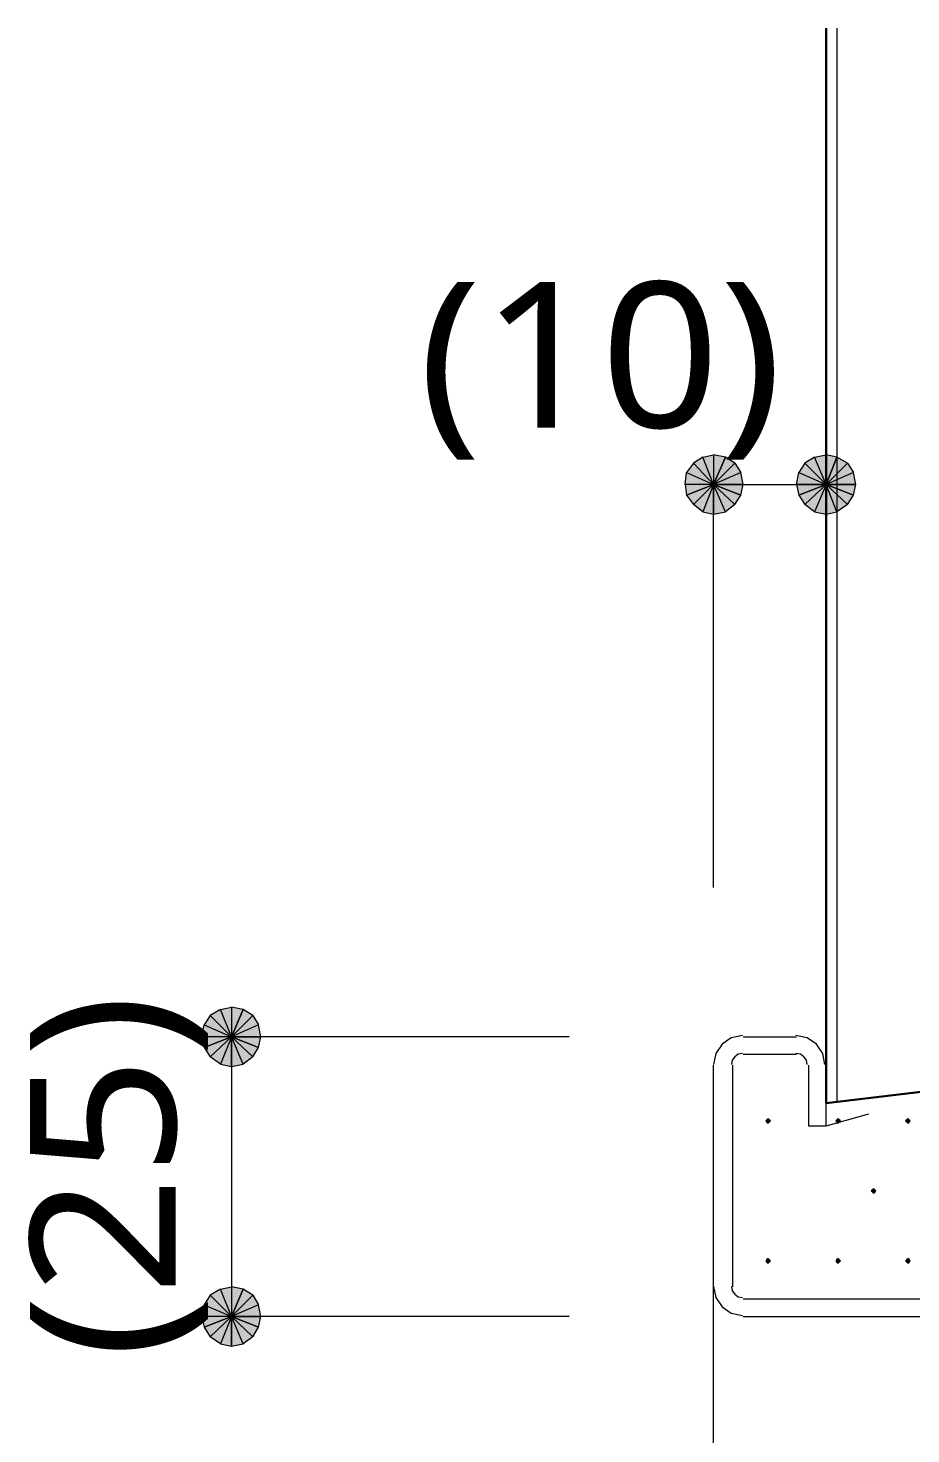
# Model space of a CAD drawing. Header units: millimetres. Extents: x 0 to 420, y 0 to 297.
# Drawn here: x 123.33 to 139.1, y 125.75 to 150.85 of the extents above; entities that cross this region are included whole.
import ezdxf
from ezdxf.enums import TextEntityAlignment as Align

# ---------------------------------------------------------------- set-up
doc = ezdxf.new("R2010")
doc.units = ezdxf.units.MM
doc.styles.add('kst32b', font='NotoSansJP-Variable.ttf')

msp = doc.modelspace()

# ---------------------------------------------------------------- hatches: boundary and pattern name
h = msp.add_hatch(color=7)
h.paths.add_polyline_path([(135.784, 143.192), (135.572, 143.235), (135.572, 142.706), (135.784, 143.192)])
h.paths.add_polyline_path([(135.572, 143.235), (135.572, 142.706), (135.382, 143.192), (135.572, 143.235)])
h.paths.add_polyline_path([(135.572, 142.706), (135.382, 143.192), (135.213, 143.087), (135.572, 142.706)])
h = msp.add_hatch(color=7)
h.paths.add_polyline_path([(136.102, 142.706), (136.059, 142.917), (135.572, 142.706), (136.102, 142.706)])
h.paths.add_polyline_path([(136.059, 142.917), (135.572, 142.706), (135.954, 143.087), (136.059, 142.917)])
h.paths.add_polyline_path([(135.572, 142.706), (135.954, 143.087), (135.784, 143.192), (135.572, 142.706)])
h = msp.add_hatch(color=7)
h.paths.add_polyline_path([(137.774, 143.192), (137.583, 143.235), (137.583, 142.706), (137.774, 143.192)])
h.paths.add_polyline_path([(137.583, 143.235), (137.583, 142.706), (137.372, 143.192), (137.583, 143.235)])
h.paths.add_polyline_path([(137.583, 142.706), (137.372, 143.192), (137.202, 143.087), (137.583, 142.706)])
h = msp.add_hatch(color=7)
h.paths.add_polyline_path([(138.112, 142.706), (138.07, 142.917), (137.583, 142.706), (138.112, 142.706)])
h.paths.add_polyline_path([(138.07, 142.917), (137.583, 142.706), (137.964, 143.087), (138.07, 142.917)])
h.paths.add_polyline_path([(137.583, 142.706), (137.964, 143.087), (137.774, 143.192), (137.583, 142.706)])
h = msp.add_hatch(color=7)
h.paths.add_polyline_path([(135.213, 143.087), (135.086, 142.917), (135.572, 142.706), (135.213, 143.087)])
h.paths.add_polyline_path([(135.086, 142.917), (135.572, 142.706), (135.065, 142.706), (135.086, 142.917)])
h.paths.add_polyline_path([(135.572, 142.706), (135.065, 142.706), (135.086, 142.515), (135.572, 142.706)])
h = msp.add_hatch(color=7)
h.paths.add_polyline_path([(137.202, 143.087), (137.096, 142.917), (137.583, 142.706), (137.202, 143.087)])
h.paths.add_polyline_path([(137.096, 142.917), (137.583, 142.706), (137.054, 142.706), (137.096, 142.917)])
h.paths.add_polyline_path([(137.583, 142.706), (137.054, 142.706), (137.096, 142.515), (137.583, 142.706)])
h = msp.add_hatch(color=7)
h.paths.add_polyline_path([(135.086, 142.515), (135.213, 142.346), (135.572, 142.706), (135.086, 142.515)])
h.paths.add_polyline_path([(135.213, 142.346), (135.572, 142.706), (135.382, 142.219), (135.213, 142.346)])
h.paths.add_polyline_path([(135.572, 142.706), (135.382, 142.219), (135.572, 142.176), (135.572, 142.706)])
h = msp.add_hatch(color=7)
h.paths.add_polyline_path([(135.572, 142.176), (135.784, 142.219), (135.572, 142.706), (135.572, 142.176)])
h.paths.add_polyline_path([(135.784, 142.219), (135.572, 142.706), (135.954, 142.346), (135.784, 142.219)])
h.paths.add_polyline_path([(135.572, 142.706), (135.954, 142.346), (136.059, 142.515), (135.572, 142.706)])
for points in [[(136.059, 142.515), (136.102, 142.706), (135.572, 142.706), (136.059, 142.515)], [(138.07, 142.515), (138.112, 142.706), (137.583, 142.706), (138.07, 142.515)], [(127.445, 132.651), (127.487, 132.842), (126.958, 132.842), (127.445, 132.651)], [(136.546, 131.381), (136.525, 131.36), (136.504, 131.339), (136.525, 131.318), (136.546, 131.297), (136.567, 131.318), (136.588, 131.339), (136.567, 131.36), (136.546, 131.381)], [(137.795, 131.381), (137.774, 131.36), (137.753, 131.339), (137.774, 131.318), (137.795, 131.297), (137.816, 131.318), (137.837, 131.339), (137.816, 131.36), (137.795, 131.381)], [(139.044, 131.381), (139.023, 131.36), (139.002, 131.339), (139.023, 131.318), (139.044, 131.297), (139.065, 131.318), (139.086, 131.339), (139.065, 131.36), (139.044, 131.381)], [(138.43, 130.133), (138.409, 130.111), (138.388, 130.09), (138.409, 130.069), (138.43, 130.048), (138.451, 130.069), (138.472, 130.09), (138.451, 130.111), (138.43, 130.133)], [(136.546, 128.884), (136.525, 128.863), (136.504, 128.842), (136.525, 128.82), (136.546, 128.799), (136.567, 128.82), (136.588, 128.842), (136.567, 128.863), (136.546, 128.884)], [(137.795, 128.884), (137.774, 128.863), (137.753, 128.842), (137.774, 128.82), (137.795, 128.799), (137.816, 128.82), (137.837, 128.842), (137.816, 128.863), (137.795, 128.884)], [(139.044, 128.884), (139.023, 128.863), (139.002, 128.842), (139.023, 128.82), (139.044, 128.799), (139.065, 128.82), (139.086, 128.842), (139.065, 128.863), (139.044, 128.884)], [(127.445, 127.656), (127.487, 127.847), (126.958, 127.847), (127.445, 127.656)]]:
    msp.add_hatch(color=7).paths.add_polyline_path(points)
h = msp.add_hatch(color=7)
h.paths.add_polyline_path([(137.096, 142.515), (137.202, 142.346), (137.583, 142.706), (137.096, 142.515)])
h.paths.add_polyline_path([(137.202, 142.346), (137.583, 142.706), (137.372, 142.219), (137.202, 142.346)])
h.paths.add_polyline_path([(137.583, 142.706), (137.372, 142.219), (137.583, 142.176), (137.583, 142.706)])
h = msp.add_hatch(color=7)
h.paths.add_polyline_path([(137.583, 142.176), (137.774, 142.219), (137.583, 142.706), (137.583, 142.176)])
h.paths.add_polyline_path([(137.774, 142.219), (137.583, 142.706), (137.964, 142.346), (137.774, 142.219)])
h.paths.add_polyline_path([(137.583, 142.706), (137.964, 142.346), (138.07, 142.515), (137.583, 142.706)])
h = msp.add_hatch(color=7)
h.paths.add_polyline_path([(127.169, 133.329), (126.958, 133.371), (126.958, 132.842), (127.169, 133.329)])
h.paths.add_polyline_path([(126.958, 133.371), (126.958, 132.842), (126.767, 133.329), (126.958, 133.371)])
h.paths.add_polyline_path([(126.958, 132.842), (126.767, 133.329), (126.577, 133.223), (126.958, 132.842)])
h = msp.add_hatch(color=7)
h.paths.add_polyline_path([(127.487, 132.842), (127.445, 133.054), (126.958, 132.842), (127.487, 132.842)])
h.paths.add_polyline_path([(127.445, 133.054), (126.958, 132.842), (127.339, 133.223), (127.445, 133.054)])
h.paths.add_polyline_path([(126.958, 132.842), (127.339, 133.223), (127.169, 133.329), (126.958, 132.842)])
h = msp.add_hatch(color=7)
h.paths.add_polyline_path([(126.577, 133.223), (126.471, 133.054), (126.958, 132.842), (126.577, 133.223)])
h.paths.add_polyline_path([(126.471, 133.054), (126.958, 132.842), (126.429, 132.842), (126.471, 133.054)])
h.paths.add_polyline_path([(126.958, 132.842), (126.429, 132.842), (126.471, 132.651), (126.958, 132.842)])
h = msp.add_hatch(color=7)
h.paths.add_polyline_path([(126.471, 132.651), (126.577, 132.482), (126.958, 132.842), (126.471, 132.651)])
h.paths.add_polyline_path([(126.577, 132.482), (126.958, 132.842), (126.767, 132.355), (126.577, 132.482)])
h.paths.add_polyline_path([(126.958, 132.842), (126.767, 132.355), (126.958, 132.313), (126.958, 132.842)])
h = msp.add_hatch(color=7)
h.paths.add_polyline_path([(126.958, 132.313), (127.169, 132.355), (126.958, 132.842), (126.958, 132.313)])
h.paths.add_polyline_path([(127.169, 132.355), (126.958, 132.842), (127.339, 132.482), (127.169, 132.355)])
h.paths.add_polyline_path([(126.958, 132.842), (127.339, 132.482), (127.445, 132.651), (126.958, 132.842)])
h = msp.add_hatch(color=7)
h.paths.add_polyline_path([(127.169, 128.333), (126.958, 128.376), (126.958, 127.847), (127.169, 128.333)])
h.paths.add_polyline_path([(126.958, 128.376), (126.958, 127.847), (126.767, 128.333), (126.958, 128.376)])
h.paths.add_polyline_path([(126.958, 127.847), (126.767, 128.333), (126.577, 128.228), (126.958, 127.847)])
h = msp.add_hatch(color=7)
h.paths.add_polyline_path([(127.487, 127.847), (127.445, 128.058), (126.958, 127.847), (127.487, 127.847)])
h.paths.add_polyline_path([(127.445, 128.058), (126.958, 127.847), (127.339, 128.228), (127.445, 128.058)])
h.paths.add_polyline_path([(126.958, 127.847), (127.339, 128.228), (127.169, 128.333), (126.958, 127.847)])
h = msp.add_hatch(color=7)
h.paths.add_polyline_path([(126.577, 128.228), (126.471, 128.058), (126.958, 127.847), (126.577, 128.228)])
h.paths.add_polyline_path([(126.471, 128.058), (126.958, 127.847), (126.429, 127.847), (126.471, 128.058)])
h.paths.add_polyline_path([(126.958, 127.847), (126.429, 127.847), (126.471, 127.656), (126.958, 127.847)])
h = msp.add_hatch(color=7)
h.paths.add_polyline_path([(126.471, 127.656), (126.577, 127.487), (126.958, 127.847), (126.471, 127.656)])
h.paths.add_polyline_path([(126.577, 127.487), (126.958, 127.847), (126.767, 127.36), (126.577, 127.487)])
h.paths.add_polyline_path([(126.958, 127.847), (126.767, 127.36), (126.958, 127.317), (126.958, 127.847)])
h = msp.add_hatch(color=7)
h.paths.add_polyline_path([(126.958, 127.317), (127.169, 127.36), (126.958, 127.847), (126.958, 127.317)])
h.paths.add_polyline_path([(127.169, 127.36), (126.958, 127.847), (127.339, 127.487), (127.169, 127.36)])
h.paths.add_polyline_path([(126.958, 127.847), (127.339, 127.487), (127.445, 127.656), (126.958, 127.847)])

# ---------------------------------------------------------------- linework, layer by layer
at = {"lineweight": 30}
for points in [[(137.583, 150.855), (137.583, 131.657)], [(137.583, 131.657), (140.081, 131.953)]]:
    msp.add_lwpolyline(points, dxfattribs=at)
at = {"lineweight": 13}
for points in [[(137.774, 150.855), (137.774, 131.678)], [(135.572, 135.509), (135.572, 142.706)], [(135.572, 142.706), (137.583, 142.706)], [(132.99, 132.842), (126.958, 132.842)], [(126.958, 132.842), (126.958, 127.847)], [(136.091, 132.863), (135.889, 132.822), (135.724, 132.711), (135.613, 132.546), (135.573, 132.345)], [(136.102, 132.842), (137.054, 132.842)], [(137.562, 132.345), (137.521, 132.546), (137.41, 132.711), (137.245, 132.822), (137.044, 132.863)], [(135.572, 128.376), (135.572, 132.334)], [(136.091, 132.546), (136.013, 132.53), (135.949, 132.487), (135.906, 132.423), (135.89, 132.345)], [(135.911, 132.334), (135.911, 128.376)], [(137.054, 132.525), (136.102, 132.525)], [(137.245, 132.345), (137.229, 132.423), (137.186, 132.487), (137.122, 132.53), (137.044, 132.546)], [(137.266, 132.334), (137.266, 131.254), (137.583, 131.254)], [(137.583, 131.254), (137.583, 132.334)], [(137.583, 131.254), (138.345, 131.466)], [(135.572, 100.647), (135.572, 128.376)], [(135.573, 128.386), (135.613, 128.185), (135.724, 128.02), (135.889, 127.909), (136.091, 127.868)], [(135.89, 128.386), (135.906, 128.308), (135.949, 128.244), (136.013, 128.201), (136.091, 128.185)], [(136.102, 128.164), (146.071, 128.164)], [(132.99, 127.847), (126.958, 127.847)], [(136.102, 127.847), (146.071, 127.847)]]:
    msp.add_lwpolyline(points, dxfattribs=at)
at = {"lineweight": 0}
for points in [[(135.572, 142.706), (135.382, 143.192), (135.213, 143.087)], [(135.572, 143.235), (135.572, 142.706), (135.382, 143.192)], [(135.784, 143.192), (135.572, 143.235), (135.572, 142.706)], [(135.572, 142.706), (135.954, 143.087), (135.784, 143.192)], [(137.583, 142.706), (137.372, 143.192), (137.202, 143.087)], [(137.583, 143.235), (137.583, 142.706), (137.372, 143.192)], [(137.774, 143.192), (137.583, 143.235), (137.583, 142.706)], [(137.583, 142.706), (137.964, 143.087), (137.774, 143.192)], [(135.086, 142.917), (135.572, 142.706), (135.065, 142.706)], [(135.213, 143.087), (135.086, 142.917), (135.572, 142.706)], [(136.059, 142.917), (135.572, 142.706), (135.954, 143.087)], [(136.102, 142.706), (136.059, 142.917), (135.572, 142.706)], [(137.096, 142.917), (137.583, 142.706), (137.054, 142.706)], [(137.202, 143.087), (137.096, 142.917), (137.583, 142.706)], [(138.07, 142.917), (137.583, 142.706), (137.964, 143.087)], [(138.112, 142.706), (138.07, 142.917), (137.583, 142.706)], [(135.572, 142.706), (135.065, 142.706), (135.086, 142.515)], [(135.086, 142.515), (135.213, 142.346), (135.572, 142.706)], [(135.213, 142.346), (135.572, 142.706), (135.382, 142.219)], [(135.572, 142.706), (135.382, 142.219), (135.572, 142.176)], [(135.572, 142.176), (135.784, 142.219), (135.572, 142.706)], [(135.784, 142.219), (135.572, 142.706), (135.954, 142.346)], [(135.572, 142.706), (135.954, 142.346), (136.059, 142.515)], [(136.059, 142.515), (136.102, 142.706), (135.572, 142.706)], [(137.583, 142.706), (137.054, 142.706), (137.096, 142.515)], [(137.096, 142.515), (137.202, 142.346), (137.583, 142.706)], [(137.202, 142.346), (137.583, 142.706), (137.372, 142.219)], [(137.583, 142.706), (137.372, 142.219), (137.583, 142.176)], [(137.583, 142.176), (137.774, 142.219), (137.583, 142.706)], [(137.774, 142.219), (137.583, 142.706), (137.964, 142.346)], [(137.583, 142.706), (137.964, 142.346), (138.07, 142.515)], [(138.07, 142.515), (138.112, 142.706), (137.583, 142.706)], [(126.958, 132.842), (126.767, 133.329), (126.577, 133.223)], [(126.958, 133.371), (126.958, 132.842), (126.767, 133.329)], [(127.169, 133.329), (126.958, 133.371), (126.958, 132.842)], [(126.958, 132.842), (127.339, 133.223), (127.169, 133.329)], [(126.471, 133.054), (126.958, 132.842), (126.429, 132.842)], [(126.577, 133.223), (126.471, 133.054), (126.958, 132.842)], [(127.445, 133.054), (126.958, 132.842), (127.339, 133.223)], [(127.487, 132.842), (127.445, 133.054), (126.958, 132.842)], [(126.958, 132.842), (126.429, 132.842), (126.471, 132.651)], [(126.471, 132.651), (126.577, 132.482), (126.958, 132.842)], [(126.577, 132.482), (126.958, 132.842), (126.767, 132.355)], [(126.958, 132.842), (126.767, 132.355), (126.958, 132.313)], [(126.958, 132.313), (127.169, 132.355), (126.958, 132.842)], [(127.169, 132.355), (126.958, 132.842), (127.339, 132.482)], [(126.958, 132.842), (127.339, 132.482), (127.445, 132.651)], [(127.445, 132.651), (127.487, 132.842), (126.958, 132.842)], [(136.546, 131.381), (136.525, 131.36), (136.504, 131.339), (136.525, 131.318), (136.546, 131.297), (136.567, 131.318), (136.588, 131.339), (136.567, 131.36)], [(137.795, 131.381), (137.774, 131.36), (137.753, 131.339), (137.774, 131.318), (137.795, 131.297), (137.816, 131.318), (137.837, 131.339), (137.816, 131.36)], [(139.044, 131.381), (139.023, 131.36), (139.002, 131.339), (139.023, 131.318), (139.044, 131.297), (139.065, 131.318), (139.086, 131.339), (139.065, 131.36)], [(138.43, 130.133), (138.409, 130.111), (138.388, 130.09), (138.409, 130.069), (138.43, 130.048), (138.451, 130.069), (138.472, 130.09), (138.451, 130.111)], [(136.546, 128.884), (136.525, 128.863), (136.504, 128.842), (136.525, 128.82), (136.546, 128.799), (136.567, 128.82), (136.588, 128.842), (136.567, 128.863)], [(137.795, 128.884), (137.774, 128.863), (137.753, 128.842), (137.774, 128.82), (137.795, 128.799), (137.816, 128.82), (137.837, 128.842), (137.816, 128.863)], [(139.044, 128.884), (139.023, 128.863), (139.002, 128.842), (139.023, 128.82), (139.044, 128.799), (139.065, 128.82), (139.086, 128.842), (139.065, 128.863)], [(126.958, 127.847), (126.767, 128.333), (126.577, 128.228)], [(126.958, 128.376), (126.958, 127.847), (126.767, 128.333)], [(127.169, 128.333), (126.958, 128.376), (126.958, 127.847)], [(126.958, 127.847), (127.339, 128.228), (127.169, 128.333)], [(126.471, 128.058), (126.958, 127.847), (126.429, 127.847)], [(126.577, 128.228), (126.471, 128.058), (126.958, 127.847)], [(127.445, 128.058), (126.958, 127.847), (127.339, 128.228)], [(127.487, 127.847), (127.445, 128.058), (126.958, 127.847)], [(126.958, 127.847), (126.429, 127.847), (126.471, 127.656)], [(126.471, 127.656), (126.577, 127.487), (126.958, 127.847)], [(126.577, 127.487), (126.958, 127.847), (126.767, 127.36)], [(126.958, 127.847), (126.767, 127.36), (126.958, 127.317)], [(126.958, 127.317), (127.169, 127.36), (126.958, 127.847)], [(127.169, 127.36), (126.958, 127.847), (127.339, 127.487)], [(126.958, 127.847), (127.339, 127.487), (127.445, 127.656)], [(127.445, 127.656), (127.487, 127.847), (126.958, 127.847)]]:
    msp.add_lwpolyline(points, close=True, dxfattribs=at)

# ---------------------------------------------------------------- texts
at = {"style": 'kst32b'}
for s, p, p2 in [('(10)', (130.302, 143.722), (136.799, 143.722)), ('(25)', (125.963, 127.106), (125.963, 133.603))]:
    msp.add_text(s, height=2.5989, dxfattribs=at).set_placement(p, p2, align=Align.FIT)

doc.saveas('drawing.dxf')
